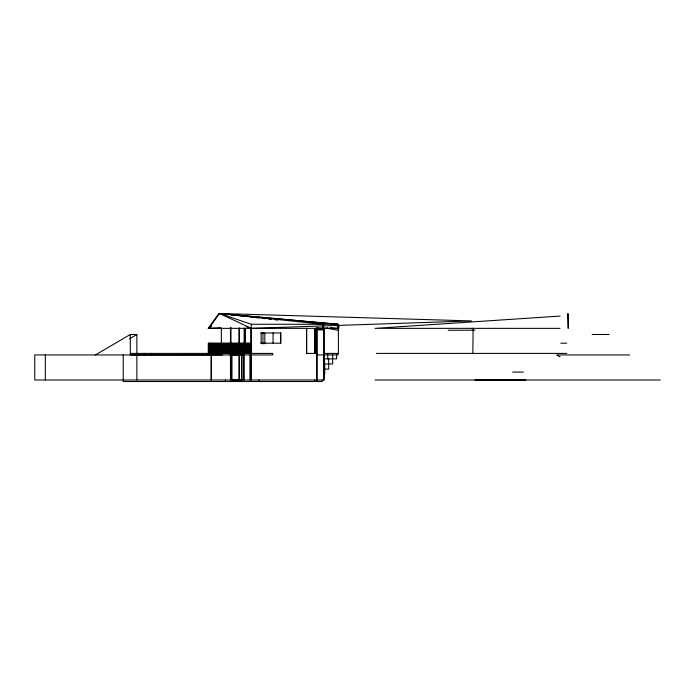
<?xml version="1.0" encoding="UTF-8"?>
<svg xmlns="http://www.w3.org/2000/svg" width="695" height="695" viewBox="0 0 695 695"><rect width="100%" height="100%" fill="white"/><g stroke="black" fill="none" stroke-linecap="round" stroke-linejoin="round"><path stroke-width="1.04" d="M209.334 353.408L209.334 343.182M221.349 353.408L221.349 328.361M472.835 353.408L473.113 328.353M251.269 379.991L251.329 324.27L219.524 313.48L208.934 328.353L210.906 326.276M323.001 328.353L323.062 324.27L323.757 324.339L323.001 328.353L316.529 327.684M338.178 324.304L337.648 328.353L208.239 328.353L218.829 313.48L338.178 324.304L219.524 313.48L251.269 328.353L471.462 320.916L219.55 313.48L247.116 316.616M322.289 327.623L327.545 328.353L327.71 327.345M338.091 329.612L338.508 327.258M337.101 325.903L339.073 326.25L338.404 330.281L338.404 353.408L323.566 353.408M210.95 326.294L208.934 328.353L211.124 326.111M95.389 354.937L130.312 334.495L136.863 334.495L136.863 353.399M129.513 338.795L136.863 334.495M560.04 316.086L374.979 328.353L560.048 328.353M208.239 328.353L221.132 327.762M448.223 330.281L474.928 330.195M251.329 324.27L337.718 324.278L337.648 328.353L330.125 327.666M316.955 329.63L322.202 329.63M316.347 329.743L324.209 329.743L324.209 379.991L34.75 379.991L34.75 354.937L272.727 354.937L272.727 353.408L130.312 353.399M338.005 330.281L327.545 328.353M260.747 332.957L280.893 332.957L280.893 343.182L260.747 343.182M592.114 334.495L609.133 334.495M251.59 343.182L208.274 343.182L208.274 353.408M560.813 343.182L566.694 343.182M209.334 343.434L251.59 343.434M209.334 344.207L251.59 344.207M209.334 344.459L251.59 344.459M209.334 345.224L244.657 345.485M251.59 345.224L235.023 345.485M209.334 345.485L251.59 345.485M209.334 346.249L244.657 346.501M251.59 346.249L235.023 346.501M209.334 346.501L251.59 346.51M230.775 347.274L244.657 347.274M209.334 347.274L251.59 347.274M209.334 347.526L251.59 347.526M209.334 348.291L251.59 348.299M209.334 348.551L251.59 348.551M209.334 349.316L251.59 349.316M209.334 349.568L244.657 349.316M251.59 349.576L235.023 349.316M209.334 350.341L251.59 350.341M244.657 350.593L229.793 350.341M209.334 350.593L251.59 350.593M209.334 351.357L251.59 351.366M230.775 351.618L244.657 351.618M209.334 351.618L251.59 351.618M209.334 352.382L251.59 352.382M209.334 352.643L251.59 352.643M306.313 353.408L317.076 353.408M376.421 353.408L448.223 353.408M448.735 353.408L566.694 353.408M222.391 354.928L130.312 354.928L130.312 334.495M316.972 354.937L338.005 354.937L338.005 353.408M629.574 354.937L556.469 354.937L560.048 356.856M323.783 369.088L328.683 369.088L328.683 358.863M512.684 372.068L523.396 372.068M242.103 379.991L231.982 379.991L231.982 354.937L243.493 354.937L243.493 379.991M474.876 379.991L525.724 379.991M374.979 379.991L660.25 379.991M244.388 353.408L244.657 328.196M472.027 328.344L472.704 328.353M316.833 329.204L324.209 329.743M323.757 324.339L219.516 313.48L227.473 314.557M249.262 316.859L252.919 317.285M255.074 317.528L259.374 318.023M262.18 318.327L265.403 318.701M268.635 319.066L271.206 319.37M275.09 319.804L277.653 320.108M218.829 313.48L226.961 314.522M246.299 326.667L251.269 328.353M336.58 354.78L336.58 358.863L323.783 358.863L323.783 363.98L332.627 363.98L332.627 354.78M327.736 354.78L327.736 358.863M324.73 363.98L324.73 374.205M323.679 329.743L323.679 379.991M322.202 379.991L322.202 381.52L123.232 381.52L123.232 354.937M317.076 328.353L317.076 379.991M316.677 328.353L316.677 381.52M315.104 328.353L315.104 353.408M314.905 328.353L314.905 353.408M314.705 379.991L314.705 381.52M306.712 328.353L306.712 353.408M306.512 328.353L306.512 353.408M280.502 332.957L280.502 343.182M273.074 332.957L273.074 343.182M264.821 333.07L264.821 343.773M262.962 332.531L262.962 344.016M261.146 332.957L261.146 343.182M258.957 379.991L258.957 381.52M250.869 328.353L250.869 379.991M250.495 354.937L250.495 379.991M249.965 354.937L249.965 379.991M245.422 328.353L245.422 353.408M244.232 354.937L244.232 379.991M244.127 328.057L244.127 353.408M241.903 354.937L241.903 379.991M241.643 354.937L241.643 379.991M239.462 328.092L239.462 353.408M239.462 354.937L239.462 379.991M238.932 327.997L238.932 353.408M238.932 354.937L238.932 379.991M235.023 353.408L235.023 354.937M230.992 327.493L230.992 353.408M230.992 354.937L230.992 379.991M230.471 327.406L230.471 353.408M230.471 354.937L230.471 379.991M230.01 353.408L230.01 354.937M225.362 379.991L225.362 381.52M211.454 354.937L211.454 379.991M211.054 354.937L211.054 379.991M208.934 343.182L208.934 353.408M151.71 353.399L151.71 354.928M144.838 353.399L144.838 354.928M136.863 354.937L136.863 379.991M45.331 354.937L45.331 379.991M568.223 324.304L567.945 313.48L568.223 328.353L568.223 324.304"/></g></svg>
